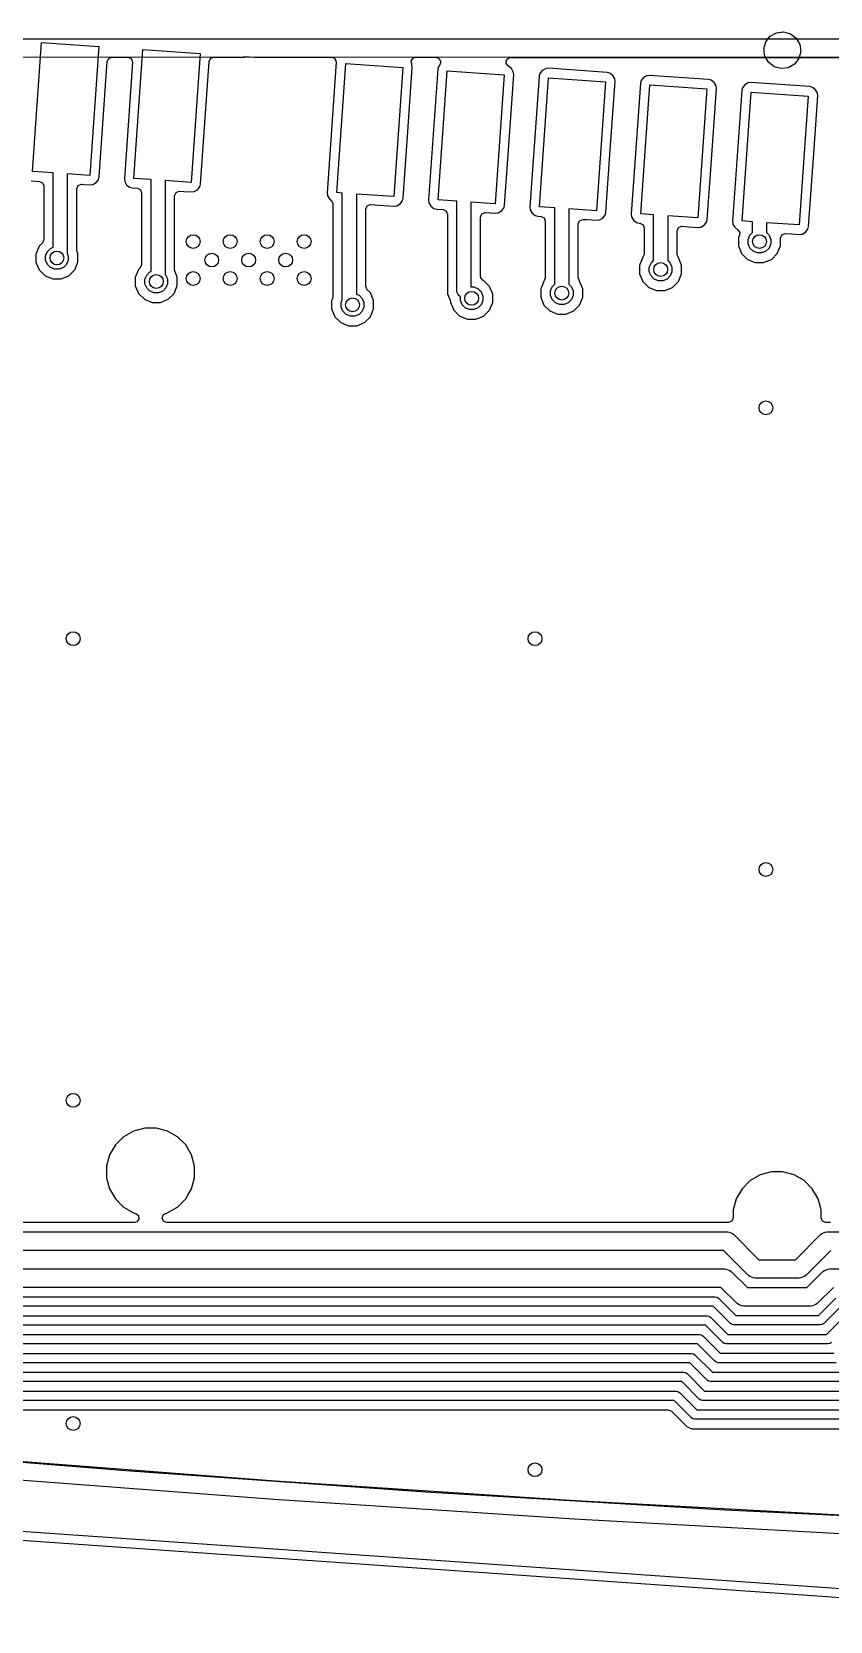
# Model space of a CAD drawing. Extents: x 94.3 to 177.3, y -118.1 to -62.3.
# Drawn here: x 112.05 to 120.7, y -118.14 to -100.93 of the extents above; entities that cross this region are included whole.
import ezdxf

# ---------------------------------------------------------------- set-up
doc = ezdxf.new("R2010")
doc.units = 0
doc.layers.add('BLACK', color=7, linetype='CONTINUOUS')

msp = doc.modelspace()

# ---------------------------------------------------------------- linework, layer by layer
at = {"layer": 'BLACK', "linetype": 'CONTINUOUS'}
for p, q in [((95.450019, -101), (147.400019, -101.01)), ((119.997983, -101.038269), (120.045763, -100.97655)), ((120.045763, -100.97655), (120.113525, -100.937816)), ((120.113525, -100.937816), (120.190954, -100.927964)), ((120.190954, -100.927964), (120.266257, -100.948496)), ((120.266257, -100.948496), (120.327969, -100.996285)), ((120.327969, -100.996285), (120.366694, -101.064053)), ((147.399721, -101.209999), (95.449981, -101.2)), ((112.060682, -102.439545), (112.158341, -101.042956)), ((112.158341, -101.042956), (112.77683, -101.086205)), ((112.77683, -101.086205), (112.679171, -102.482794)), ((112.885174, -101.216126), (112.917984, -101.203861)), ((112.917984, -101.203861), (113.093415, -101.203895)), ((113.093415, -101.203895), (113.128766, -101.218547)), ((113.158003, -102.516277), (113.255662, -101.119688)), ((113.255662, -101.119688), (113.874151, -101.162937)), ((113.874151, -101.162937), (113.776492, -102.559526)), ((113.987845, -101.216338), (114.020655, -101.204073)), ((114.020655, -101.204073), (114.352442, -101.204137)), ((114.352442, -101.204137), (114.352982, -101.19642)), ((114.352982, -101.19642), (114.463649, -101.204158)), ((114.463649, -101.204158), (115.298757, -101.20432)), ((115.298757, -101.20432), (115.334108, -101.218971)), ((116.184248, -101.211085), (116.209068, -101.204495)), ((116.209068, -101.204495), (116.42859, -101.204537)), ((116.42859, -101.204537), (116.463941, -101.219188)), ((117.189976, -101.232377), (117.218861, -101.207274)), ((117.218861, -101.207274), (117.234725, -101.204692)), ((117.234725, -101.204692), (142.730511, -101.2096)), ((119.977462, -101.113576), (119.97914, -101.107418)), ((119.977596, -101.114269), (119.977462, -101.113576)), ((119.97914, -101.126386), (119.977596, -101.114269)), ((119.97914, -101.101028), (119.984229, -101.088741)), ((119.97914, -101.107418), (119.97914, -101.101028)), ((119.97914, -101.140046), (119.97914, -101.126386)), ((119.981651, -101.146109), (119.97914, -101.140046)), ((119.987365, -101.190974), (119.981651, -101.146109)), ((119.984229, -101.088741), (119.997983, -101.038269)), ((120.026085, -101.258707), (119.987365, -101.190974)), ((120.176977, -101.127498), (120.176984, -101.127475)), ((120.176978, -101.127475), (120.176977, -101.127498)), ((120.176984, -101.127475), (120.176978, -101.127475)), ((120.369719, -101.16629), (120.355955, -101.216749)), ((120.366694, -101.064053), (120.372437, -101.10925)), ((120.374811, -101.153998), (120.369719, -101.16629)), ((120.372437, -101.10925), (120.374811, -101.11498)), ((120.374811, -101.11498), (120.374811, -101.127924)), ((120.374811, -101.127924), (120.376534, -101.141483)), ((120.376487, -101.14148), (120.374811, -101.147624)), ((120.374811, -101.147624), (120.374811, -101.153998)), ((120.376534, -101.141483), (120.376487, -101.14148)), ((112.780717, -102.500015), (112.8681, -101.25037)), ((112.8681, -101.25037), (112.885174, -101.216126)), ((113.143282, -101.257383), (113.055048, -102.519187)), ((113.128766, -101.218547), (113.143404, -101.253905)), ((113.143404, -101.253905), (113.143282, -101.257383)), ((113.878038, -102.576747), (113.970771, -101.250582)), ((113.970771, -101.250582), (113.987845, -101.216338)), ((115.348624, -101.257808), (115.249688, -102.672651)), ((115.334108, -101.218971), (115.348746, -101.25433)), ((115.348746, -101.25433), (115.348624, -101.257808)), ((115.352643, -102.669741), (115.450302, -101.273152)), ((115.450302, -101.273152), (116.068791, -101.316401)), ((116.068791, -101.316401), (115.971132, -102.71299)), ((116.12324, -102.007135), (116.171745, -101.31349)), ((116.16082, -101.241344), (116.184248, -101.211085)), ((116.165649, -101.279304), (116.16082, -101.241344)), ((116.167899, -101.28324), (116.165649, -101.279304)), ((116.171745, -101.313481), (116.167899, -101.28324)), ((116.171744, -101.313488), (116.171745, -101.313481)), ((116.171745, -101.31349), (116.171744, -101.313488)), ((116.446076, -101.332668), (116.347009, -102.749383)), ((116.447483, -101.327508), (116.446076, -101.332668)), ((116.454095, -101.303253), (116.447483, -101.327508)), ((116.449964, -102.746473), (116.547623, -101.349884)), ((116.454096, -101.303251), (116.454095, -101.303252)), ((116.454095, -101.303252), (116.454095, -101.303253)), ((116.468114, -101.285147), (116.454096, -101.303251)), ((116.463941, -101.219188), (116.478579, -101.254547)), ((116.478579, -101.254547), (116.468114, -101.285147)), ((116.547623, -101.349884), (117.166112, -101.393133)), ((117.187302, -101.270551), (117.189976, -101.232377)), ((117.209359, -101.295931), (117.187302, -101.270551)), ((117.208849, -101.29659), (117.209359, -101.295931)), ((117.212158, -101.299152), (117.208849, -101.29659)), ((117.212405, -101.299436), (117.212158, -101.299152)), ((117.212741, -101.299603), (117.212405, -101.299436)), ((117.24432, -101.324055), (117.212741, -101.299603)), ((117.244985, -101.32457), (117.24432, -101.324055)), ((117.26522, -101.359972), (117.244985, -101.32457)), ((117.269066, -101.390213), (117.26522, -101.359972)), ((117.551415, -101.379985), (117.544803, -101.40424)), ((117.551416, -101.379983), (117.551415, -101.379984)), ((117.551415, -101.379984), (117.551415, -101.379985)), ((117.576379, -101.347743), (117.551416, -101.379983)), ((117.611781, -101.327508), (117.576379, -101.347743)), ((117.616822, -101.326867), (117.611781, -101.327508)), ((117.642023, -101.323662), (117.616822, -101.326867)), ((117.642026, -101.323662), (117.642023, -101.323662)), ((117.642028, -101.323662), (117.642026, -101.323662)), ((117.642032, -101.323661), (117.642028, -101.323662)), ((118.280647, -101.368318), (117.642032, -101.323661)), ((118.280649, -101.368318), (118.280647, -101.368318)), ((118.280653, -101.368319), (118.280649, -101.368318)), ((118.310063, -101.376337), (118.280653, -101.368319)), ((118.314028, -101.379407), (118.310063, -101.376337)), ((118.341132, -101.400394), (118.314028, -101.379407)), ((120.087777, -101.306468), (120.026085, -101.258707)), ((120.16305, -101.326989), (120.087777, -101.306468)), ((120.240446, -101.317145), (120.16305, -101.326989)), ((120.308184, -101.278434), (120.240446, -101.317145)), ((120.355955, -101.216749), (120.308184, -101.278434)), ((117.166112, -101.393133), (117.068453, -102.789722)), ((117.222409, -102.057442), (117.269066, -101.390222)), ((117.269065, -101.39022), (117.269066, -101.390213)), ((117.269066, -101.390222), (117.269065, -101.39022)), ((117.543396, -101.4094), (117.444329, -102.826115)), ((117.544803, -101.40424), (117.543396, -101.4094)), ((117.547284, -102.823205), (117.644943, -101.426616)), ((117.644943, -101.426616), (118.263432, -101.469865)), ((118.263432, -101.469865), (118.165773, -102.866454)), ((118.31829, -102.154749), (118.366386, -101.466954)), ((118.342305, -101.401302), (118.341132, -101.400394)), ((118.36254, -101.436704), (118.342305, -101.401302)), ((118.366386, -101.466945), (118.36254, -101.436704)), ((118.366385, -101.466952), (118.366386, -101.466945)), ((118.366386, -101.466954), (118.366385, -101.466952)), ((118.640717, -101.486132), (118.54165, -102.902847)), ((118.641848, -101.481985), (118.640717, -101.486132)), ((118.648736, -101.456717), (118.641848, -101.481985)), ((118.644605, -102.899937), (118.742264, -101.503348)), ((118.648737, -101.456715), (118.648736, -101.456716)), ((118.648736, -101.456716), (118.648736, -101.456717)), ((118.6737, -101.424475), (118.648737, -101.456715)), ((118.709102, -101.40424), (118.6737, -101.424475)), ((118.714143, -101.403599), (118.709102, -101.40424)), ((118.739344, -101.400394), (118.714143, -101.403599)), ((118.739347, -101.400394), (118.739344, -101.400394)), ((118.739349, -101.400394), (118.739347, -101.400394)), ((118.739353, -101.400393), (118.739349, -101.400394)), ((119.377968, -101.44505), (118.739353, -101.400393)), ((118.742264, -101.503348), (119.360753, -101.546597)), ((119.360753, -101.546597), (119.263094, -102.943186)), ((119.37797, -101.44505), (119.377968, -101.44505)), ((119.377974, -101.445051), (119.37797, -101.44505)), ((119.407384, -101.453069), (119.377974, -101.445051)), ((119.395307, -102.521841), (119.463707, -101.543686)), ((119.407385, -101.45307), (119.407384, -101.453069)), ((119.426021, -101.4675), (119.407385, -101.45307)), ((119.439626, -101.478034), (119.426021, -101.4675)), ((119.459861, -101.513436), (119.439626, -101.478034)), ((119.463707, -101.543677), (119.459861, -101.513436)), ((119.463706, -101.543684), (119.463707, -101.543677)), ((119.463707, -101.543686), (119.463706, -101.543684)), ((119.746056, -101.533452), (119.738844, -101.559908)), ((119.746057, -101.53345), (119.746056, -101.533451)), ((119.746056, -101.533451), (119.746056, -101.533452)), ((119.77102, -101.50121), (119.746057, -101.53345)), ((119.806422, -101.480975), (119.77102, -101.50121)), ((119.811463, -101.480334), (119.806422, -101.480975)), ((119.836664, -101.477129), (119.811463, -101.480334)), ((119.836667, -101.477129), (119.836664, -101.477129)), ((119.836669, -101.477129), (119.836667, -101.477129)), ((119.836673, -101.477128), (119.836669, -101.477129)), ((120.475288, -101.521785), (119.836673, -101.477128)), ((120.47529, -101.521785), (120.475288, -101.521785)), ((120.475294, -101.521786), (120.47529, -101.521785)), ((120.504704, -101.529804), (120.475294, -101.521786)), ((120.536946, -101.554769), (120.504704, -101.529804)), ((119.738037, -101.562867), (119.63897, -102.979582)), ((119.738844, -101.559908), (119.738037, -101.562867)), ((119.741925, -102.976672), (119.839584, -101.580083)), ((119.839584, -101.580083), (120.458073, -101.623332)), ((120.458073, -101.623332), (120.360414, -103.019921)), ((120.517334, -102.245251), (120.561027, -101.620421)), ((120.557181, -101.590171), (120.536946, -101.554769)), ((120.561027, -101.620412), (120.557181, -101.590171)), ((120.561026, -101.620419), (120.561027, -101.620412)), ((120.561027, -101.620421), (120.561026, -101.620419)), ((116.072678, -102.730211), (116.12324, -102.007135)), ((117.169999, -102.806943), (117.222409, -102.057442)), ((118.267319, -102.883675), (118.31829, -102.154749)), ((120.46196, -103.037142), (120.517334, -102.245251)), ((112.043461, -102.541091), (112.134788, -102.547476)), ((112.2838, -102.455146), (112.060682, -102.439545)), ((112.134788, -102.547476), (112.169035, -102.56455)), ((112.169035, -102.56455), (112.1813, -102.597354)), ((112.2838, -103.26127), (112.2838, -102.455146)), ((112.679171, -102.482794), (112.4362, -102.465803)), ((112.4362, -102.465803), (112.4362, -103.32703)), ((112.553345, -102.593984), (112.5887, -102.579339)), ((112.5887, -102.579339), (112.592179, -102.57946)), ((112.592179, -102.57946), (112.620661, -102.581452)), ((112.620661, -102.581452), (112.682082, -102.585748)), ((112.682091, -102.585748), (112.712332, -102.581902)), ((112.712332, -102.581902), (112.747734, -102.561667)), ((112.747734, -102.561667), (112.772699, -102.529425)), ((112.772699, -102.529425), (112.780717, -102.500015)), ((113.055048, -102.519187), (113.055049, -102.519191)), ((113.055049, -102.519191), (113.055049, -102.519197)), ((113.055049, -102.519197), (113.058895, -102.549438)), ((113.058895, -102.549438), (113.07913, -102.58484)), ((113.07913, -102.58484), (113.111372, -102.609805)), ((113.3438, -102.529269), (113.158003, -102.516277)), ((113.3438, -103.52278), (113.3438, -102.529269)), ((113.776492, -102.559526), (113.4962, -102.539926)), ((113.4962, -102.539926), (113.4962, -103.555021)), ((113.87002, -102.606157), (113.878038, -102.576747)), ((119.36464, -102.960407), (119.395307, -102.521841)), ((112.1813, -102.597354), (112.1813, -103.17774)), ((112.5387, -102.629339), (112.553345, -102.593984)), ((112.5387, -103.290419), (112.5387, -102.629339)), ((112.682082, -102.585748), (112.682083, -102.585747)), ((112.682083, -102.585747), (112.682091, -102.585748)), ((113.111372, -102.609805), (113.111374, -102.609805)), ((113.111374, -102.609805), (113.111375, -102.609806)), ((113.111375, -102.609806), (113.140777, -102.617822)), ((113.140777, -102.617822), (113.140782, -102.617823)), ((113.140782, -102.617823), (113.194787, -102.621599)), ((113.194787, -102.621599), (113.229035, -102.638674)), ((113.229035, -102.638674), (113.2413, -102.671477)), ((113.2413, -102.671477), (113.2413, -103.448458)), ((113.5987, -102.703461), (113.613345, -102.668106)), ((113.5987, -103.507473), (113.5987, -102.703461)), ((113.613345, -102.668106), (113.6487, -102.653461)), ((113.6487, -102.653461), (113.652177, -102.653582)), ((113.652177, -102.653582), (113.698441, -102.656817)), ((113.698441, -102.656817), (113.779403, -102.66248)), ((113.779403, -102.66248), (113.779404, -102.662479)), ((113.779404, -102.662479), (113.779412, -102.66248)), ((113.779412, -102.66248), (113.809653, -102.658634)), ((113.809653, -102.658634), (113.845055, -102.638399)), ((113.845055, -102.638399), (113.87002, -102.606157)), ((115.249688, -102.672651), (115.249689, -102.672655)), ((115.249689, -102.672655), (115.249689, -102.672661)), ((115.249689, -102.672661), (115.253386, -102.70173)), ((115.253386, -102.70173), (115.253535, -102.702902)), ((115.253535, -102.702902), (115.273768, -102.738302)), ((115.273768, -102.738302), (115.273769, -102.738303)), ((115.273769, -102.738303), (115.27377, -102.738304)), ((115.27377, -102.738304), (115.291912, -102.752351)), ((115.291912, -102.752351), (115.3109, -102.785574)), ((115.4138, -102.674017), (115.352643, -102.669741)), ((115.4138, -103.832497), (115.4138, -102.674017)), ((115.971132, -102.71299), (115.5662, -102.684674)), ((115.5662, -102.684674), (115.5662, -103.768767)), ((116.06466, -102.759621), (116.072678, -102.730211)), ((116.347009, -102.749383), (116.34701, -102.749387)), ((116.34701, -102.749387), (116.34701, -102.749393)), ((116.34701, -102.749393), (116.350856, -102.779634)), ((116.6538, -102.760726), (116.449964, -102.746473)), ((115.3109, -102.785574), (115.3113, -102.791884)), ((115.3113, -102.791884), (115.3113, -103.795886)), ((115.6687, -102.848209), (115.683345, -102.812854)), ((115.6687, -103.685658), (115.6687, -102.848209)), ((115.683345, -102.812854), (115.7187, -102.798209)), ((115.7187, -102.798209), (115.722177, -102.79833)), ((115.722177, -102.79833), (115.809236, -102.804418)), ((115.809236, -102.804418), (115.974042, -102.815944)), ((115.974042, -102.815944), (115.974044, -102.815943)), ((115.974044, -102.815943), (115.974052, -102.815944)), ((115.974052, -102.815944), (116.004293, -102.812098)), ((116.004293, -102.812098), (116.039695, -102.791863)), ((116.039695, -102.791863), (116.06466, -102.759621)), ((116.350856, -102.779634), (116.371091, -102.815036)), ((116.371091, -102.815036), (116.403333, -102.840001)), ((116.403333, -102.840001), (116.432743, -102.848019)), ((116.432743, -102.848019), (116.504788, -102.853056)), ((116.504788, -102.853056), (116.539035, -102.87013)), ((116.539035, -102.87013), (116.5513, -102.902934)), ((116.5513, -102.902934), (116.5513, -103.765548)), ((116.6538, -103.73), (116.6538, -102.760726)), ((117.068453, -102.789722), (116.8062, -102.771383)), ((116.8062, -102.771383), (116.8062, -103.691514)), ((116.9087, -102.934918), (116.923345, -102.899563)), ((116.923345, -102.899563), (116.9587, -102.884918)), ((116.9587, -102.884918), (116.962172, -102.885039)), ((116.962172, -102.885039), (117.01406, -102.888668)), ((117.01406, -102.888668), (117.071364, -102.892676)), ((117.071364, -102.892676), (117.071365, -102.892675)), ((117.071365, -102.892675), (117.071373, -102.892676)), ((117.071373, -102.892676), (117.101614, -102.88883)), ((117.101614, -102.88883), (117.137016, -102.868595)), ((117.137016, -102.868595), (117.161981, -102.836353)), ((117.161981, -102.836353), (117.164772, -102.826115)), ((117.164772, -102.826115), (117.169999, -102.806943)), ((117.444329, -102.826115), (117.44433, -102.826119)), ((117.44433, -102.826119), (117.44433, -102.826125)), ((117.44433, -102.826125), (117.448176, -102.856366)), ((117.448176, -102.856366), (117.468411, -102.891768)), ((117.468411, -102.891768), (117.500653, -102.916733)), ((117.500653, -102.916733), (117.500655, -102.916733)), ((117.500655, -102.916733), (117.500656, -102.916734)), ((117.500656, -102.916734), (117.530058, -102.92475)), ((117.530058, -102.92475), (117.530063, -102.924751)), ((117.530063, -102.924751), (117.564787, -102.927179)), ((117.7138, -102.834848), (117.547284, -102.823205)), ((117.564787, -102.927179), (117.599035, -102.944254)), ((117.7138, -103.66062), (117.7138, -102.834848)), ((118.165773, -102.866454), (117.8662, -102.845505)), ((117.8662, -102.845505), (117.8662, -103.66062)), ((118.234336, -102.945327), (118.259301, -102.913085)), ((118.259301, -102.913085), (118.262092, -102.902847)), ((118.262092, -102.902847), (118.267319, -102.883675)), ((118.54165, -102.902847), (118.541651, -102.902851)), ((118.541651, -102.902851), (118.541651, -102.902857)), ((118.541651, -102.902857), (118.545497, -102.933098)), ((118.7838, -102.90967), (118.644605, -102.899937)), ((118.7838, -103.40562), (118.7838, -102.90967)), ((119.263094, -102.943186), (118.9362, -102.920327)), ((118.9362, -102.920327), (118.9362, -103.40562)), ((116.9087, -103.573638), (116.9087, -102.934918)), ((117.599035, -102.944254), (117.6113, -102.977057)), ((117.6113, -102.977057), (117.6113, -103.594057)), ((117.9687, -103.009041), (117.983345, -102.973686)), ((117.9687, -103.594057), (117.9687, -103.009041)), ((117.983345, -102.973686), (118.0187, -102.959041)), ((118.0187, -102.959041), (118.02218, -102.959162)), ((118.02218, -102.959162), (118.064, -102.962087)), ((118.064, -102.962087), (118.168683, -102.969408)), ((118.168683, -102.969408), (118.168685, -102.969407)), ((118.168685, -102.969407), (118.168693, -102.969408)), ((118.168693, -102.969408), (118.198934, -102.965562)), ((118.198934, -102.965562), (118.234336, -102.945327)), ((118.545497, -102.933098), (118.565732, -102.9685)), ((118.565732, -102.9685), (118.597974, -102.993465)), ((118.597974, -102.993465), (118.627384, -103.001483)), ((118.627384, -103.001483), (118.634785, -103.002)), ((118.634785, -103.002), (118.669032, -103.019071)), ((118.669032, -103.019071), (118.6813, -103.051878)), ((118.6813, -103.051878), (118.6813, -103.339057)), ((119.0387, -103.083862), (119.053345, -103.048507)), ((119.0387, -103.339057), (119.0387, -103.083862)), ((119.053345, -103.048507), (119.0887, -103.033862)), ((119.0887, -103.033862), (119.092176, -103.033983)), ((119.092176, -103.033983), (119.159714, -103.038706)), ((119.159714, -103.038706), (119.266005, -103.04614)), ((119.266005, -103.04614), (119.266006, -103.046139)), ((119.266006, -103.046139), (119.266014, -103.04614)), ((119.266014, -103.04614), (119.296255, -103.042294)), ((119.296255, -103.042294), (119.331657, -103.022059)), ((119.331657, -103.022059), (119.356622, -102.989817)), ((119.356622, -102.989817), (119.359412, -102.979582)), ((119.359412, -102.979582), (119.36464, -102.960407)), ((119.63897, -102.979582), (119.638971, -102.979586)), ((119.638971, -102.979586), (119.638971, -102.979592)), ((119.638971, -102.979592), (119.641896, -103.002589)), ((119.641896, -103.002589), (119.642817, -103.009833)), ((119.642817, -103.009833), (119.663052, -103.045235)), ((119.663052, -103.045235), (119.697067, -103.071573)), ((119.697067, -103.071573), (119.716056, -103.104798)), ((119.8538, -102.984495), (119.741925, -102.976672)), ((119.8538, -103.10282), (119.8538, -102.984495)), ((120.360414, -103.019921), (120.0062, -102.995151)), ((120.0062, -102.995151), (120.0062, -103.10282)), ((120.393575, -103.119029), (120.428977, -103.098794)), ((120.428977, -103.098794), (120.453942, -103.066552)), ((120.453942, -103.066552), (120.46196, -103.037142)), ((112.131416, -103.248335), (112.098057, -103.328871)), ((112.13142, -103.248329), (112.131416, -103.248335)), ((112.166655, -103.213095), (112.13142, -103.248329)), ((112.1813, -103.17774), (112.166655, -103.213095)), ((112.220348, -103.307755), (112.254836, -103.273267)), ((112.254836, -103.273267), (112.2838, -103.26127)), ((119.71265, -103.130241), (119.7025, -103.154744)), ((119.7025, -103.154744), (119.7025, -103.154747)), ((119.7025, -103.154747), (119.7025, -103.245253)), ((119.7025, -103.245253), (119.737135, -103.328868)), ((119.716056, -103.104798), (119.71265, -103.130241)), ((119.807402, -103.175614), (119.826066, -103.130554)), ((119.807402, -103.224386), (119.807402, -103.175614)), ((119.826066, -103.269446), (119.807402, -103.224386)), ((119.826066, -103.130554), (119.8538, -103.10282)), ((119.860554, -103.303934), (119.826066, -103.269446)), ((120.033934, -103.269446), (119.999446, -103.303934)), ((120.0062, -103.10282), (120.033934, -103.130554)), ((120.033934, -103.130554), (120.052598, -103.175614)), ((120.052598, -103.224386), (120.033934, -103.269446)), ((120.052598, -103.175614), (120.052598, -103.224386)), ((120.122865, -103.328868), (120.1575, -103.245253)), ((120.1575, -103.162099), (120.172145, -103.126744)), ((120.1575, -103.245253), (120.1575, -103.162099)), ((120.172145, -103.126744), (120.2075, -103.112099)), ((120.2075, -103.112099), (120.210973, -103.11222)), ((120.210973, -103.11222), (120.279805, -103.117033)), ((120.279805, -103.117033), (120.363325, -103.122875)), ((120.363325, -103.122875), (120.363326, -103.122874)), ((120.363326, -103.122874), (120.363334, -103.122875)), ((120.363334, -103.122875), (120.393575, -103.119029)), ((112.098057, -103.328871), (112.096782, -103.331948)), ((112.096782, -103.331948), (112.096782, -103.422454)), ((112.096782, -103.422454), (112.131417, -103.506069)), ((112.201684, -103.352815), (112.220348, -103.307755)), ((112.201684, -103.401587), (112.201684, -103.352815)), ((112.220348, -103.446647), (112.201684, -103.401587)), ((112.44688, -103.401587), (112.428216, -103.446647)), ((112.4362, -103.32703), (112.44688, -103.352815)), ((112.44688, -103.352815), (112.44688, -103.401587)), ((112.517147, -103.506069), (112.551782, -103.422454)), ((112.542506, -103.309553), (112.5387, -103.290419)), ((112.550507, -103.328871), (112.542506, -103.309553)), ((112.551782, -103.331948), (112.550507, -103.328871)), ((112.551782, -103.422454), (112.551782, -103.331948)), ((118.667134, -103.373934), (118.636265, -103.448458)), ((118.669871, -103.369839), (118.667134, -103.373934)), ((118.6813, -103.339057), (118.668835, -103.369147)), ((118.668835, -103.369147), (118.669871, -103.369839)), ((118.737402, -103.478414), (118.756066, -103.433354)), ((118.756066, -103.433354), (118.7838, -103.40562)), ((118.9362, -103.40562), (118.963934, -103.433354)), ((118.963934, -103.433354), (118.982598, -103.478414)), ((119.051164, -103.369147), (119.0387, -103.339057)), ((119.050129, -103.369839), (119.051164, -103.369147)), ((119.05286, -103.373927), (119.050129, -103.369839)), ((119.052865, -103.373932), (119.05286, -103.373927)), ((119.0875, -103.457547), (119.052865, -103.373932)), ((119.737135, -103.328868), (119.801132, -103.392865)), ((119.801132, -103.392865), (119.884747, -103.4275)), ((119.905614, -103.322598), (119.860554, -103.303934)), ((119.884747, -103.4275), (119.884749, -103.4275)), ((119.884749, -103.4275), (119.975251, -103.4275)), ((119.954386, -103.322598), (119.905614, -103.322598)), ((119.999446, -103.303934), (119.954386, -103.322598)), ((119.975251, -103.4275), (119.975253, -103.4275)), ((119.975253, -103.4275), (120.058868, -103.392865)), ((120.058868, -103.392865), (120.122865, -103.328868)), ((112.131417, -103.506069), (112.195414, -103.570066)), ((112.195414, -103.570066), (112.279029, -103.604701)), ((112.254836, -103.481135), (112.220348, -103.446647)), ((112.299896, -103.499799), (112.254836, -103.481135)), ((112.279029, -103.604701), (112.279031, -103.604701)), ((112.279031, -103.604701), (112.369533, -103.604701)), ((112.348668, -103.499799), (112.299896, -103.499799)), ((112.393728, -103.481135), (112.348668, -103.499799)), ((112.369533, -103.604701), (112.369535, -103.604701)), ((112.369535, -103.604701), (112.45315, -103.570066)), ((112.428216, -103.446647), (112.393728, -103.481135)), ((112.45315, -103.570066), (112.517147, -103.506069)), ((113.179493, -103.570066), (113.1725, -103.586948)), ((113.1725, -103.586948), (113.1725, -103.677454)), ((113.207134, -103.503335), (113.179493, -103.570066)), ((113.207138, -103.503329), (113.207134, -103.503335)), ((113.226655, -103.483813), (113.207138, -103.503329)), ((113.2413, -103.448458), (113.226655, -103.483813)), ((113.277402, -103.607815), (113.296066, -103.562755)), ((113.277402, -103.656587), (113.277402, -103.607815)), ((113.296066, -103.562755), (113.330554, -103.528267)), ((113.330554, -103.528267), (113.3438, -103.52278)), ((113.4962, -103.555021), (113.503934, -103.562755)), ((113.503934, -103.562755), (113.522598, -103.607815)), ((113.522598, -103.607815), (113.522598, -103.656587)), ((113.602505, -103.526606), (113.5987, -103.507473)), ((113.6275, -103.586948), (113.602505, -103.526606)), ((113.6275, -103.677454), (113.6275, -103.586948)), ((116.912504, -103.592766), (116.9087, -103.573638)), ((116.93956, -103.61983), (116.912504, -103.592766)), ((117.6113, -103.594057), (117.598835, -103.624147)), ((117.981164, -103.624147), (117.9687, -103.594057)), ((118.636265, -103.448458), (118.6325, -103.457547)), ((118.6325, -103.457547), (118.6325, -103.548053)), ((118.6325, -103.548053), (118.667135, -103.631668)), ((118.737402, -103.527186), (118.737402, -103.478414)), ((118.756066, -103.572246), (118.737402, -103.527186)), ((118.790554, -103.606734), (118.756066, -103.572246)), ((118.835614, -103.625398), (118.790554, -103.606734)), ((118.929446, -103.606734), (118.884386, -103.625398)), ((118.963934, -103.572246), (118.929446, -103.606734)), ((118.982598, -103.527186), (118.963934, -103.572246)), ((118.982598, -103.478414), (118.982598, -103.527186)), ((119.052865, -103.631668), (119.0875, -103.548053)), ((119.0875, -103.548053), (119.0875, -103.457547)), ((113.1725, -103.677454), (113.207135, -103.761069)), ((113.207135, -103.761069), (113.271132, -103.825066)), ((113.296066, -103.701647), (113.277402, -103.656587)), ((113.330554, -103.736135), (113.296066, -103.701647)), ((113.375614, -103.754799), (113.330554, -103.736135)), ((113.424386, -103.754799), (113.375614, -103.754799)), ((113.469446, -103.736135), (113.424386, -103.754799)), ((113.503934, -103.701647), (113.469446, -103.736135)), ((113.522598, -103.656587), (113.503934, -103.701647)), ((113.528868, -103.825066), (113.592865, -103.761069)), ((113.592865, -103.761069), (113.6275, -103.677454)), ((115.5662, -103.768767), (115.594446, -103.780467)), ((115.594446, -103.780467), (115.628934, -103.814955)), ((115.683345, -103.721013), (115.6687, -103.685658)), ((115.717865, -103.755533), (115.683345, -103.721013)), ((115.7525, -103.839148), (115.717865, -103.755533)), ((116.5513, -103.765548), (116.58039, -103.835775)), ((116.655264, -103.744866), (116.6538, -103.73)), ((116.666642, -103.772334), (116.655264, -103.744866)), ((116.676118, -103.783882), (116.666642, -103.772334)), ((116.691514, -103.799277), (116.676118, -103.783882)), ((116.8062, -103.691514), (116.838498, -103.691514)), ((116.838498, -103.691514), (116.883558, -103.710178)), ((116.883558, -103.710178), (116.918046, -103.744666)), ((116.918046, -103.744666), (116.93671, -103.789726)), ((116.93671, -103.789726), (116.93671, -103.838498)), ((116.942976, -103.621245), (116.93956, -103.61983)), ((116.942977, -103.621245), (116.942976, -103.621245)), ((116.94298, -103.621247), (116.942977, -103.621245)), ((117.006977, -103.685244), (116.94298, -103.621247)), ((117.041612, -103.768859), (117.006977, -103.685244)), ((117.041612, -103.859365), (117.041612, -103.768859)), ((117.569493, -103.695665), (117.5625, -103.712547)), ((117.5625, -103.712547), (117.5625, -103.803053)), ((117.597134, -103.628934), (117.569493, -103.695665)), ((117.599871, -103.624839), (117.597134, -103.628934)), ((117.598835, -103.624147), (117.599871, -103.624839)), ((117.667402, -103.733414), (117.686066, -103.688354)), ((117.667402, -103.782186), (117.667402, -103.733414)), ((117.686066, -103.827246), (117.667402, -103.782186)), ((117.686066, -103.688354), (117.7138, -103.66062)), ((117.8662, -103.66062), (117.893934, -103.688354)), ((117.893934, -103.688354), (117.912598, -103.733414)), ((117.912598, -103.782186), (117.893934, -103.827246)), ((117.912598, -103.733414), (117.912598, -103.782186)), ((117.980129, -103.624839), (117.981164, -103.624147)), ((117.98286, -103.628927), (117.980129, -103.624839)), ((117.982865, -103.628932), (117.98286, -103.628927)), ((118.0175, -103.712547), (117.982865, -103.628932)), ((118.0175, -103.803053), (118.0175, -103.712547)), ((118.667135, -103.631668), (118.731132, -103.695665)), ((118.731132, -103.695665), (118.814747, -103.7303)), ((118.814747, -103.7303), (118.814749, -103.7303)), ((118.814749, -103.7303), (118.905251, -103.7303)), ((118.884386, -103.625398), (118.835614, -103.625398)), ((118.905251, -103.7303), (118.905253, -103.7303)), ((118.905253, -103.7303), (118.988868, -103.695665)), ((118.988868, -103.695665), (119.052865, -103.631668)), ((113.271132, -103.825066), (113.354747, -103.859701)), ((113.354747, -103.859701), (113.354749, -103.859701)), ((113.354749, -103.859701), (113.445251, -103.859701)), ((113.445251, -103.859701), (113.445253, -103.859701)), ((113.445253, -103.859701), (113.528868, -103.825066)), ((115.299375, -103.834622), (115.2975, -103.839148)), ((115.2975, -103.839148), (115.2975, -103.929654)), ((115.2975, -103.929654), (115.332135, -104.013269)), ((115.307494, -103.815021), (115.299375, -103.834622)), ((115.3113, -103.795886), (115.307494, -103.815021)), ((115.402402, -103.860015), (115.4138, -103.832497)), ((115.402402, -103.908787), (115.402402, -103.860015)), ((115.421066, -103.953847), (115.402402, -103.908787)), ((115.455554, -103.988335), (115.421066, -103.953847)), ((115.628934, -103.953847), (115.594446, -103.988335)), ((115.628934, -103.814955), (115.647598, -103.860015)), ((115.647598, -103.908787), (115.628934, -103.953847)), ((115.647598, -103.860015), (115.647598, -103.908787)), ((115.717865, -104.013269), (115.7525, -103.929654)), ((115.7525, -103.929654), (115.7525, -103.839148)), ((116.58039, -103.835775), (116.579786, -103.836024)), ((116.579786, -103.836024), (116.585415, -103.854579)), ((116.585415, -103.854579), (116.585651, -103.854533)), ((116.585651, -103.854533), (116.586127, -103.856927)), ((116.586127, -103.856927), (116.586612, -103.858525)), ((116.586612, -103.858525), (116.586612, -103.859365)), ((116.586612, -103.859365), (116.621247, -103.94298)), ((116.621247, -103.94298), (116.685244, -104.006977)), ((116.691514, -103.838498), (116.691514, -103.799277)), ((116.710178, -103.883558), (116.691514, -103.838498)), ((116.744666, -103.918046), (116.710178, -103.883558)), ((116.789726, -103.93671), (116.744666, -103.918046)), ((116.838498, -103.93671), (116.789726, -103.93671)), ((116.883558, -103.918046), (116.838498, -103.93671)), ((116.918046, -103.883558), (116.883558, -103.918046)), ((116.93671, -103.838498), (116.918046, -103.883558)), ((116.94298, -104.006977), (117.006977, -103.94298)), ((117.006977, -103.94298), (117.041612, -103.859365)), ((117.5625, -103.803053), (117.597135, -103.886668)), ((117.597135, -103.886668), (117.661132, -103.950665)), ((117.661132, -103.950665), (117.744747, -103.9853)), ((117.720554, -103.861734), (117.686066, -103.827246)), ((117.765614, -103.880398), (117.720554, -103.861734)), ((117.814386, -103.880398), (117.765614, -103.880398)), ((117.859446, -103.861734), (117.814386, -103.880398)), ((117.835253, -103.9853), (117.918868, -103.950665)), ((117.893934, -103.827246), (117.859446, -103.861734)), ((117.918868, -103.950665), (117.982865, -103.886668)), ((117.982865, -103.886668), (118.0175, -103.803053)), ((115.332135, -104.013269), (115.396132, -104.077266)), ((115.396132, -104.077266), (115.479747, -104.111901)), ((115.500614, -104.006999), (115.455554, -103.988335)), ((115.479747, -104.111901), (115.479749, -104.111901)), ((115.479749, -104.111901), (115.570251, -104.111901)), ((115.549386, -104.006999), (115.500614, -104.006999)), ((115.594446, -103.988335), (115.549386, -104.006999)), ((115.570251, -104.111901), (115.570253, -104.111901)), ((115.570253, -104.111901), (115.653868, -104.077266)), ((115.653868, -104.077266), (115.717865, -104.013269)), ((116.685244, -104.006977), (116.768859, -104.041612)), ((116.768859, -104.041612), (116.768861, -104.041612)), ((116.768861, -104.041612), (116.859363, -104.041612)), ((116.859363, -104.041612), (116.859365, -104.041612)), ((116.859365, -104.041612), (116.94298, -104.006977)), ((117.744747, -103.9853), (117.744749, -103.9853)), ((117.744749, -103.9853), (117.835251, -103.9853)), ((117.835251, -103.9853), (117.835253, -103.9853)), ((113.045978, -112.894545), (112.957455, -112.983068)), ((113.045985, -112.894539), (113.045978, -112.894545)), ((113.154409, -112.831942), (113.045985, -112.894539)), ((113.154411, -112.831941), (113.154409, -112.831942)), ((113.275344, -112.799537), (113.154411, -112.831941)), ((113.275346, -112.799537), (113.275344, -112.799537)), ((113.400548, -112.799537), (113.275346, -112.799537)), ((113.400549, -112.799537), (113.400548, -112.799537)), ((113.521482, -112.831941), (113.400549, -112.799537)), ((113.521484, -112.831942), (113.521482, -112.831941)), ((113.629908, -112.894539), (113.521484, -112.831942)), ((113.629915, -112.894545), (113.629908, -112.894539)), ((113.718438, -112.983068), (113.629915, -112.894545)), ((112.957449, -112.983075), (112.894852, -113.091499)), ((112.957455, -112.983068), (112.957449, -112.983075)), ((113.718444, -112.983075), (113.718438, -112.983068)), ((113.766218, -113.065824), (113.718444, -112.983075)), ((113.781042, -113.091501), (113.766218, -113.065824)), ((112.894851, -113.091501), (112.862447, -113.212434)), ((112.862447, -113.212434), (112.862447, -113.337639)), ((112.894852, -113.091499), (112.894851, -113.091501)), ((113.813447, -113.212436), (113.781042, -113.091501)), ((113.813447, -113.337638), (113.813447, -113.212436)), ((112.862447, -113.337639), (112.894851, -113.458572)), ((113.781042, -113.458573), (113.813447, -113.337638)), ((119.829414, -113.368889), (119.740891, -113.457412)), ((119.829421, -113.368883), (119.829414, -113.368889)), ((119.937845, -113.306286), (119.829421, -113.368883)), ((119.937847, -113.306285), (119.937845, -113.306286)), ((120.05878, -113.273881), (119.937847, -113.306285)), ((120.058782, -113.273881), (120.05878, -113.273881)), ((120.183984, -113.273881), (120.058782, -113.273881)), ((120.183985, -113.273881), (120.183984, -113.273881)), ((120.304918, -113.306285), (120.183985, -113.273881)), ((120.30492, -113.306286), (120.304918, -113.306285)), ((120.413344, -113.368883), (120.30492, -113.306286)), ((120.413351, -113.368889), (120.413344, -113.368883)), ((120.501874, -113.457412), (120.413351, -113.368889)), ((112.894851, -113.458572), (112.894852, -113.458574)), ((112.894852, -113.458574), (112.957449, -113.566998)), ((112.957449, -113.566998), (112.957455, -113.567005)), ((112.957455, -113.567005), (113.045978, -113.655528)), ((113.629911, -113.655532), (113.718442, -113.567001)), ((113.718442, -113.567001), (113.71911, -113.565845)), ((113.71911, -113.565845), (113.742732, -113.524928)), ((113.742732, -113.524928), (113.781042, -113.458573)), ((119.678287, -113.565845), (119.645883, -113.686778)), ((119.678288, -113.565843), (119.678287, -113.565845)), ((119.740885, -113.457419), (119.678288, -113.565843)), ((119.740891, -113.457412), (119.740885, -113.457419)), ((120.50188, -113.457419), (120.501874, -113.457412)), ((120.560965, -113.55976), (120.50188, -113.457419)), ((120.564478, -113.565845), (120.560965, -113.55976)), ((120.593047, -113.672466), (120.564478, -113.565845)), ((113.045978, -113.655528), (113.045985, -113.655534)), ((113.045985, -113.655534), (113.154409, -113.718131)), ((113.154409, -113.718131), (113.154411, -113.718132)), ((113.154411, -113.718132), (113.177071, -113.724204)), ((113.177071, -113.724204), (113.207431, -113.7475)), ((113.207431, -113.7475), (113.212426, -113.785441)), ((113.461764, -113.7725), (113.476409, -113.737145)), ((113.476409, -113.807855), (113.461764, -113.7725)), ((113.476409, -113.737145), (113.498823, -113.724204)), ((113.498823, -113.724204), (113.51325, -113.720338)), ((113.51325, -113.720338), (113.521483, -113.718132)), ((113.521483, -113.718132), (113.616484, -113.663284)), ((113.616484, -113.663284), (113.629908, -113.655534)), ((113.629908, -113.655533), (113.629911, -113.655532)), ((113.629908, -113.655534), (113.629908, -113.655533)), ((119.645883, -113.7725), (119.631238, -113.807855)), ((119.645883, -113.686778), (119.645883, -113.7725)), ((120.596882, -113.686778), (120.593047, -113.672466)), ((120.596883, -113.686782), (120.596882, -113.686778)), ((120.596883, -113.7725), (120.596883, -113.686782)), ((120.611528, -113.807855), (120.596883, -113.7725)), ((108.149266, -113.925), (119.582415, -113.925)), ((113.16413, -113.8225), (108.212432, -113.8225)), ((113.18913, -113.815801), (113.16413, -113.8225)), ((113.212426, -113.785441), (113.18913, -113.815801)), ((113.511764, -113.8225), (113.476409, -113.807855)), ((119.595883, -113.8225), (113.511764, -113.8225)), ((119.582415, -113.925), (119.601924, -113.926921)), ((119.631238, -113.807855), (119.595883, -113.8225)), ((119.601924, -113.926921), (119.637972, -113.941853)), ((119.637972, -113.941853), (119.653126, -113.954289)), ((120.58964, -113.954289), (120.604794, -113.941853)), ((120.604794, -113.941853), (120.640842, -113.926921)), ((120.646883, -113.8225), (120.611528, -113.807855)), ((120.640842, -113.926921), (120.660351, -113.925)), ((120.700631, -113.8225), (120.646883, -113.8225)), ((120.660351, -113.925), (123.545886, -113.925)), ((119.653126, -113.954289), (119.924218, -114.225381)), ((120.318548, -114.225381), (120.58964, -113.954289)), ((119.540993, -114.125), (108.107844, -114.125)), ((119.812085, -114.396092), (119.540993, -114.125)), ((119.924218, -114.225381), (120.318548, -114.225381)), ((120.701773, -114.125), (120.430681, -114.396092)), ((107.983578, -114.325), (119.554473, -114.325)), ((119.554473, -114.325), (119.573982, -114.326921)), ((119.573982, -114.326921), (119.61003, -114.341853)), ((119.61003, -114.341853), (119.625184, -114.354289)), ((119.625184, -114.354289), (119.798875, -114.527981)), ((119.827239, -114.408528), (119.812085, -114.396092)), ((119.863287, -114.42346), (119.827239, -114.408528)), ((119.882796, -114.425381), (119.863287, -114.42346)), ((120.35997, -114.425381), (119.882796, -114.425381)), ((120.379479, -114.42346), (120.35997, -114.425381)), ((120.415527, -114.408528), (120.379479, -114.42346)), ((120.430681, -114.396092), (120.415527, -114.408528)), ((120.44389, -114.527981), (120.617582, -114.35429)), ((120.617582, -114.35429), (120.632735, -114.341853)), ((120.632735, -114.341853), (120.643807, -114.337267)), ((120.643807, -114.337267), (120.668784, -114.326921)), ((120.668784, -114.326921), (120.688293, -114.325)), ((120.688293, -114.325), (123.4, -114.325)), ((107.858236, -114.6276), (119.449511, -114.6276)), ((119.513051, -114.525), (107.942156, -114.525)), ((119.449511, -114.6276), (119.468951, -114.631467)), ((119.468951, -114.631467), (119.485432, -114.642479)), ((119.686743, -114.698691), (119.513051, -114.525)), ((119.798875, -114.527981), (120.44389, -114.527981)), ((120.729714, -114.525), (120.556023, -114.698692)), ((119.428469, -114.7292), (107.837194, -114.7292)), ((119.616571, -114.917302), (119.428469, -114.7292)), ((119.485432, -114.642479), (119.673534, -114.830581)), ((119.701896, -114.711128), (119.686743, -114.698691)), ((119.708647, -114.713924), (119.701896, -114.711128)), ((119.737945, -114.72606), (119.708647, -114.713924)), ((119.757454, -114.727981), (119.737945, -114.72606)), ((120.485312, -114.727981), (119.757454, -114.727981)), ((120.504821, -114.72606), (120.485312, -114.727981)), ((120.540869, -114.711128), (120.504821, -114.72606)), ((120.556023, -114.698692), (120.540869, -114.711128)), ((120.569232, -114.830581), (120.757334, -114.642479)), ((120.814297, -114.7292), (120.626195, -114.917302)), ((119.343887, -114.9334), (107.752612, -114.9334)), ((107.773654, -114.8318), (119.364929, -114.8318)), ((119.531989, -115.121502), (119.343887, -114.9334)), ((119.364929, -114.8318), (119.384369, -114.835667)), ((119.384369, -114.835667), (119.40085, -114.846679)), ((119.40085, -114.846679), (119.588952, -115.034781)), ((119.633051, -114.928313), (119.616571, -114.917302)), ((119.633052, -114.928314), (119.633051, -114.928313)), ((119.652492, -114.932181), (119.633052, -114.928314)), ((120.590274, -114.932181), (119.652492, -114.932181)), ((119.673534, -114.830581), (120.569232, -114.830581)), ((120.609714, -114.928314), (120.590274, -114.932181)), ((120.626195, -114.917302), (120.609714, -114.928314)), ((120.653814, -115.034781), (120.841916, -114.846679)), ((119.259305, -115.1376), (107.66803, -115.1376)), ((107.689072, -115.036), (119.280347, -115.036)), ((119.447407, -115.325702), (119.259305, -115.1376)), ((119.280347, -115.036), (119.299787, -115.039867)), ((119.299787, -115.039867), (119.316268, -115.050879)), ((119.316268, -115.050879), (119.50437, -115.238981)), ((119.548469, -115.132513), (119.531989, -115.121502)), ((119.54847, -115.132514), (119.548469, -115.132513)), ((119.56791, -115.136381), (119.54847, -115.132514)), ((120.674856, -115.136381), (119.56791, -115.136381)), ((119.588952, -115.034781), (120.653814, -115.034781)), ((120.694296, -115.132514), (120.674856, -115.136381)), ((120.710777, -115.121502), (120.694296, -115.132514)), ((107.60449, -115.2402), (119.195765, -115.2402)), ((119.195765, -115.2402), (119.215205, -115.244067)), ((119.215205, -115.244067), (119.231686, -115.255079)), ((119.231686, -115.255079), (119.419788, -115.443181)), ((119.50437, -115.238981), (120.738396, -115.238981)), ((107.519908, -115.4444), (119.111183, -115.4444)), ((119.174723, -115.3418), (107.583448, -115.3418)), ((119.111183, -115.4444), (119.130623, -115.448267)), ((119.130623, -115.448267), (119.147104, -115.459279)), ((119.147104, -115.459279), (119.335206, -115.647381)), ((119.362825, -115.529902), (119.174723, -115.3418)), ((119.419788, -115.443181), (120.822978, -115.443181)), ((119.463887, -115.336713), (119.447407, -115.325702)), ((119.463888, -115.336714), (119.463887, -115.336713)), ((119.483328, -115.340581), (119.463888, -115.336714)), ((120.759438, -115.340581), (119.483328, -115.340581)), ((107.435326, -115.6486), (119.026601, -115.6486)), ((119.090141, -115.546), (107.498866, -115.546)), ((119.026601, -115.6486), (119.046041, -115.652467)), ((119.046041, -115.652467), (119.062522, -115.663479)), ((119.062522, -115.663479), (119.250624, -115.851581)), ((119.278243, -115.734102), (119.090141, -115.546)), ((119.335206, -115.647381), (120.90756, -115.647381)), ((119.379305, -115.540913), (119.362825, -115.529902)), ((119.379306, -115.540914), (119.379305, -115.540913)), ((119.398746, -115.544781), (119.379306, -115.540914)), ((120.84402, -115.544781), (119.398746, -115.544781)), ((119.005559, -115.7502), (107.414284, -115.7502)), ((119.193661, -115.938302), (119.005559, -115.7502)), ((119.294723, -115.745113), (119.278243, -115.734102)), ((119.294724, -115.745114), (119.294723, -115.745113)), ((119.314164, -115.748981), (119.294724, -115.745114)), ((120.928602, -115.748981), (119.314164, -115.748981)), ((107.383791, -115.8527), (118.942392, -115.8527)), ((118.942392, -115.8527), (118.977747, -115.867345)), ((118.977747, -115.867345), (119.142741, -116.03234)), ((119.210141, -115.949313), (119.193661, -115.938302)), ((119.210142, -115.949314), (119.210141, -115.949313)), ((119.229582, -115.953181), (119.210142, -115.949314)), ((121.013184, -115.953181), (119.229582, -115.953181)), ((119.250624, -115.851581), (120.992142, -115.851581)), ((119.142741, -116.03234), (119.142742, -116.03234)), ((119.142742, -116.03234), (119.142744, -116.032342)), ((119.142744, -116.032342), (119.166083, -116.042009)), ((119.166083, -116.042009), (119.199089, -116.055681)), ((119.199089, -116.055681), (119.199091, -116.055681)), ((119.199091, -116.055681), (121.043675, -116.055681)), ((109.827271, -116.244417), (113.069042, -116.509486)), ((114.690989, -116.623834), (111.448505, -116.37648)), ((113.069042, -116.509486), (116.313509, -116.739222)), ((114.677149, -116.823859), (111.431858, -116.57629)), ((114.691532, -116.623873), (114.690989, -116.623834)), ((117.936707, -116.835901), (114.691532, -116.623873)), ((117.924945, -117.036057), (114.677149, -116.823859)), ((116.313509, -116.739222), (119.560286, -116.933599)), ((117.937251, -116.835933), (117.936707, -116.835901)), ((121.184354, -117.012584), (117.937251, -116.835933)), ((109.469085, -116.994218), (124.382668, -118.037078)), ((121.17486, -117.212861), (117.924945, -117.036057)), ((119.560286, -116.933599), (122.808987, -117.092593)), ((124.425571, -118.140322), (109.412232, -117.090487))]:
    msp.add_line(p, q, dxfattribs=at)
at = {"layer": 'BLACK'}
for centre in [(113.8, -103.2), (114.2, -103.2), (114.6, -103.2), (115, -103.2), (119.93, -103.2), (112.324282, -103.377201), (114, -103.4), (114.4, -103.4), (114.8, -103.4), (118.86, -103.5028), (113.4, -103.632201), (113.8, -103.6), (114.2, -103.6), (114.6, -103.6), (115, -103.6), (116.814112, -103.814112), (117.79, -103.7578), (115.525, -103.884401), (120, -105), (112.5, -107.5), (117.5, -107.5), (120, -110), (112.5, -112.5), (112.5, -116), (117.5, -116.5)]:
    msp.add_circle(centre, 0.075, dxfattribs=at)

doc.saveas('drawing.dxf')
